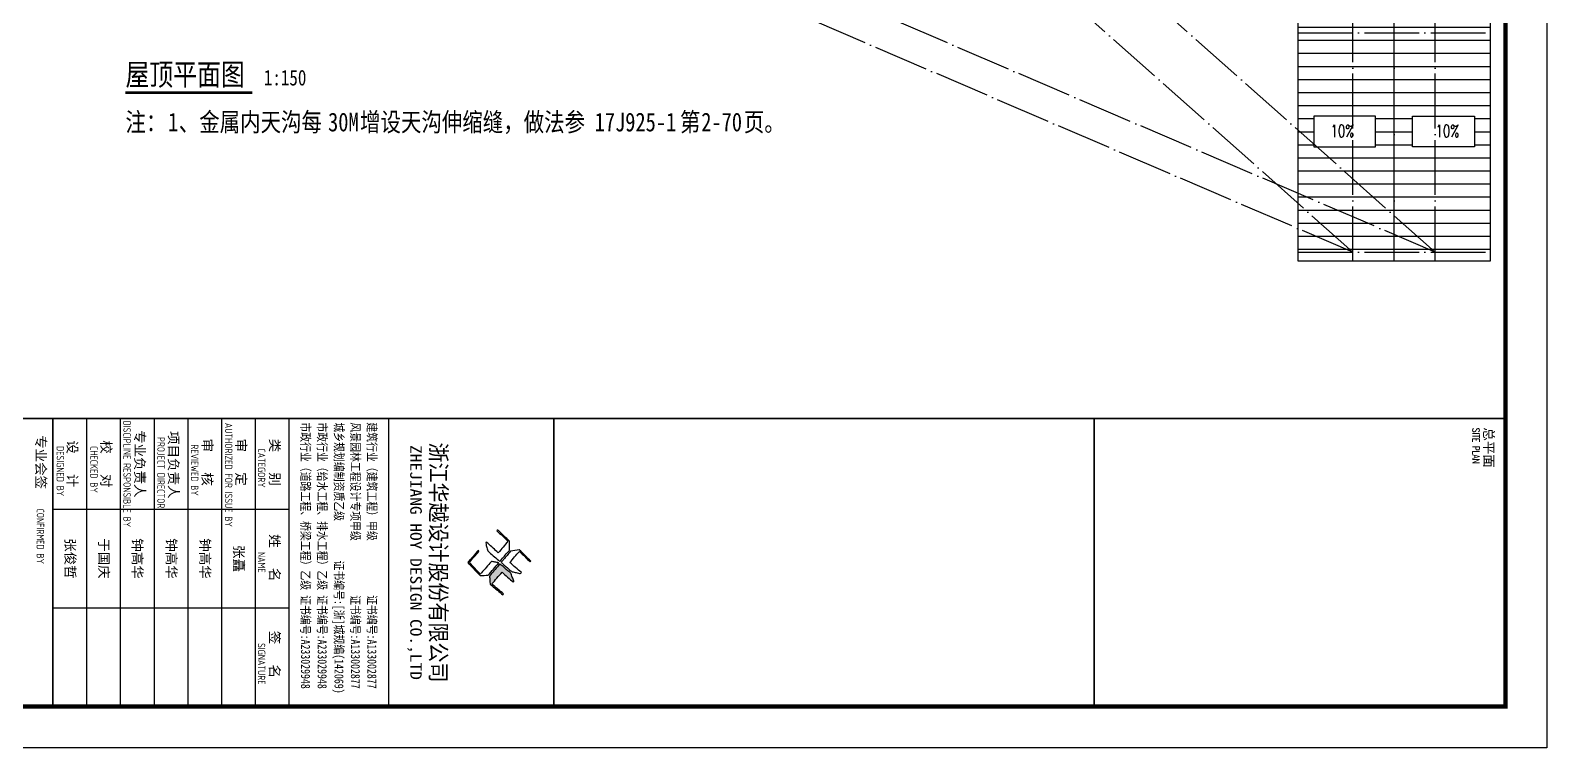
# Model space of a CAD drawing. Extents: x 14586673 to 15379323, y -344170 to -118775.
# Drawn here: x 14899072 to 14954373, y -339170 to -313010 of the extents above; entities that cross this region are included whole.
import ezdxf
from ezdxf.enums import TextEntityAlignment as Align

# ---------------------------------------------------------------- set-up
doc = ezdxf.new("R2010")
doc.units = 0
doc.header["$LTSCALE"] = 1000
doc.header["$MEASUREMENT"] = 0
doc.linetypes.add('DOTE', pattern=[2.42, 2, -0.2, 0.02, -0.2])
for name, color, linetype in [('DIM_SYMB', 3, 'Continuous'), ('DOTE', 1, 'DOTE'), ('PUB_DIM', 3, 'Continuous'), ('PUB_TEXT', 7, 'Continuous'), ('PUB_TITLE', 4, 'Continuous'), ('TK', 4, 'Continuous'), ('填充', 251, 'Continuous')]:
    doc.layers.add(name, color=color, linetype=linetype)
doc.styles.add('-宋体', font='', dxfattribs={"width": 0.8})
doc.styles.add('_TCH_DIM', font='SIMPLEX', dxfattribs={"bigfont": 'GBCBIG'})
doc.styles.add('HT', font='simhei.ttf', dxfattribs={"width": 0.8})
doc.styles.add('ROMANS', font='romans', dxfattribs={"width": 0.65, "height": 231.275})
doc.styles.add('TSSD_REIN', font='tssdeng.shx', dxfattribs={"width": 0.7, "bigfont": 'tssdchn.shx'})
doc.styles.add('YAYA', font='', dxfattribs={"width": 0.8, "height": 1})
doc.styles.add('图签宋体', font='', dxfattribs={"height": 300})
doc.styles.add('图签黑体', font='simhei.ttf', dxfattribs={"height": 550})
doc.styles.get('-宋体').set_extended_font_data('SimSun')
doc.styles.get('YAYA').set_extended_font_data('SimSun')
doc.styles.get('图签宋体').set_extended_font_data('NSimSun')

# ---------------------------------------------------------------- blocks, each defined once
blk = doc.blocks.new('A$C053D6479')
at = {"layer": 'PUB_TITLE'}
h = blk.add_hatch(color=256, dxfattribs=at)
h.dxf.hatch_style = 1
edge = h.paths.add_edge_path()
edge.add_spline(control_points=[(1026, 827), (1105, 920), (1188, 1008), (1266, 1102)], knot_values=[13, 13, 13, 13, 14, 14, 14, 14], degree=3, periodic=0)
edge.add_spline(control_points=[(1266, 1102), (1258, 1111), (1249, 1119), (1239, 1116)], knot_values=[12, 12, 12, 12, 13, 13, 13, 13], degree=3, periodic=0)
edge.add_spline(control_points=[(1239, 1116), (1210, 1107), (1179, 1092), (1144, 1077)], knot_values=[11, 11, 11, 11, 12, 12, 12, 12], degree=3, periodic=0)
edge.add_spline(control_points=[(1144, 1077), (1109, 1063), (1069, 1053), (1047, 1038)], knot_values=[10, 10, 10, 10, 11, 11, 11, 11], degree=3, periodic=0)
edge.add_spline(control_points=[(1047, 1038), (1028, 1026), (1007, 992), (991, 972)], knot_values=[9, 9, 9, 9, 10, 10, 10, 10], degree=3, periodic=0)
edge.add_spline(control_points=[(991, 972), (942, 913), (899, 868), (849, 810)], knot_values=[8, 8, 8, 8, 9, 9, 9, 9], degree=3, periodic=0)
edge.add_spline(control_points=[(849, 810), (842, 801), (822, 776), (822, 775)], knot_values=[7, 7, 7, 7, 8, 8, 8, 8], degree=3, periodic=0)
edge.add_spline(control_points=[(822, 775), (823, 771), (848, 752), (859, 744)], knot_values=[6, 6, 6, 6, 7, 7, 7, 7], degree=3, periodic=0)
edge.add_spline(control_points=[(859, 744), (949, 670), (1035, 592), (1122, 521)], knot_values=[5, 5, 5, 5, 6, 6, 6, 6], degree=3, periodic=0)
edge.add_spline(control_points=[(1122, 521), (1153, 527), (1185, 530), (1217, 533)], knot_values=[4, 4, 4, 4, 5, 5, 5, 5], degree=3, periodic=0)
edge.add_spline(control_points=[(1217, 533), (1246, 535), (1293, 532), (1316, 542)], knot_values=[3, 3, 3, 3, 4, 4, 4, 4], degree=3, periodic=0)
edge.add_spline(control_points=[(1316, 542), (1327, 547), (1338, 565), (1349, 579)], knot_values=[2, 2, 2, 2, 3, 3, 3, 3], degree=3, periodic=0)
edge.add_spline(control_points=[(1349, 579), (1423, 670), (1507, 759), (1572, 848)], knot_values=[1, 1, 1, 1, 2, 2, 2, 2], degree=3, periodic=0)
edge.add_spline(control_points=[(1572, 848), (1564, 852), (1561, 861), (1551, 862)], knot_values=[0, 0, 0, 0, 1, 1, 1, 1], degree=3, periodic=0)
edge.add_spline(control_points=[(1551, 862), (1469, 769), (1393, 671), (1310, 579)], knot_values=[15, 15, 15, 15, 16, 16, 16, 16], degree=3, periodic=0)
edge.add_spline(control_points=[(1310, 579), (1216, 662), (1118, 742), (1026, 827)], knot_values=[14, 14, 14, 14, 15, 15, 15, 15], degree=3, periodic=0)
at = {"layer": 'TK'}
for points, knots in [([(1031, 1298), (1066, 1286), (1054, 1262), (1045, 1224), (1036, 1188), (1031, 1158), (1024, 1121), (1020, 1104), (1017, 1085), (1012, 1071), (1004, 1052), (976, 1026), (956, 1003), (906, 946), (866, 899), (814, 839), (806, 829), (789, 806), (787, 806), (777, 804), (728, 856), (719, 864), (651, 922), (580, 978), (514, 1036), (509, 1106), (488, 1176), (479, 1247), (570, 1343), (663, 1436), (758, 1526), (764, 1523), (768, 1518), (774, 1515), (693, 1422), (599, 1343), (520, 1249), (607, 1171), (698, 1096), (789, 1021), (874, 1109), (950, 1206), (1031, 1298)], [0, 0, 0, 0, 1, 1, 1, 2, 2, 2, 3, 3, 3, 4, 4, 4, 5, 5, 5, 6, 6, 6, 7, 7, 7, 8, 8, 8, 9, 9, 9, 10, 10, 10, 11, 11, 11, 12, 12, 12, 13, 13, 13, 14, 14, 14, 14]), ([(1551, 862), (1561, 861), (1564, 852), (1572, 848), (1507, 759), (1423, 670), (1349, 579), (1338, 565), (1327, 547), (1316, 542), (1293, 532), (1246, 535), (1217, 533), (1185, 530), (1153, 527), (1122, 521), (1035, 592), (949, 670), (859, 744), (848, 752), (823, 771), (822, 775), (822, 776), (842, 801), (849, 810), (899, 868), (942, 913), (991, 972), (1007, 992), (1028, 1026), (1047, 1038), (1069, 1053), (1109, 1063), (1144, 1077), (1179, 1092), (1210, 1107), (1239, 1116), (1249, 1119), (1258, 1111), (1266, 1102), (1188, 1008), (1105, 920), (1026, 827), (1118, 742), (1216, 662), (1310, 579), (1393, 671), (1469, 769), (1551, 862)], [0, 0, 0, 0, 1, 1, 1, 2, 2, 2, 3, 3, 3, 4, 4, 4, 5, 5, 5, 6, 6, 6, 7, 7, 7, 8, 8, 8, 9, 9, 9, 10, 10, 10, 11, 11, 11, 12, 12, 12, 13, 13, 13, 14, 14, 14, 15, 15, 15, 16, 16, 16, 16]), ([(555, 949), (624, 891), (699, 833), (760, 773), (689, 691), (614, 604), (539, 517), (529, 505), (516, 487), (506, 482), (492, 475), (469, 472), (452, 467), (416, 456), (383, 448), (342, 438), (323, 433), (297, 422), (293, 440), (291, 452), (313, 470), (322, 480), (400, 566), (477, 652), (553, 736), (460, 815), (366, 894), (270, 970), (183, 883), (101, 791), (16, 703), (-18, 714), (9, 735), (28, 755), (103, 838), (192, 930), (266, 1005), (319, 1009), (387, 1005), (442, 1007), (456, 1008), (472, 1011), (485, 1007), (507, 1000), (534, 967), (555, 949)], [0, 0, 0, 0, 1, 1, 1, 2, 2, 2, 3, 3, 3, 4, 4, 4, 5, 5, 5, 6, 6, 6, 7, 7, 7, 8, 8, 8, 9, 9, 9, 10, 10, 10, 11, 11, 11, 12, 12, 12, 13, 13, 13, 14, 14, 14, 15, 15, 15, 15]), ([(1097, 490), (1100, 425), (1106, 361), (1107, 294), (1018, 207), (925, 121), (830, 33), (818, 21), (800, 0), (787, 0), (768, -1), (725, 49), (712, 60), (662, 103), (616, 143), (568, 186), (545, 207), (518, 224), (499, 250), (501, 259), (511, 261), (516, 267), (609, 192), (696, 111), (785, 33), (883, 118), (977, 208), (1070, 298), (992, 373), (892, 456), (803, 534), (791, 544), (768, 561), (766, 569), (761, 588), (776, 634), (780, 655), (785, 690), (788, 721), (795, 746), (897, 661), (998, 576), (1097, 490)], [0, 0, 0, 0, 1, 1, 1, 2, 2, 2, 3, 3, 3, 4, 4, 4, 5, 5, 5, 6, 6, 6, 7, 7, 7, 8, 8, 8, 9, 9, 9, 10, 10, 10, 11, 11, 11, 12, 12, 12, 13, 13, 13, 14, 14, 14, 14])]:
    blk.add_open_spline(points, degree=3, knots=knots, dxfattribs=at)
blk = doc.blocks.new('GeYuanFrame_36670075', base_point=(20.09, 4.53))
at = {"layer": 'PUB_TITLE'}
for points in [[(1013.09, 235.33), (1013.09, 292.73)], [(1037.09, 235.33), (1037.09, 292.73)]]:
    blk.add_lwpolyline(points, dxfattribs=at)
at = {"layer": 'TK'}
for p, q in [((991.09, 316.93), (1061.09, 316.93)), ((991.09, 284.53), (1061.09, 284.53)), ((991.09, 276.33), (1061.09, 276.33)), ((991.09, 268.13), (1061.09, 268.13)), ((991.09, 259.93), (1061.09, 259.93)), ((991.09, 251.73), (1061.09, 251.73)), ((991.09, 243.53), (1061.09, 243.53)), ((991.09, 235.33), (1061.09, 235.33)), ((991.09, 235.33), (1061.09, 235.33))]:
    blk.add_line(p, q, dxfattribs=at)
blk.add_lwpolyline([(20.09, 4.53), (20.09, 598.53), (1071.09, 598.53), (1071.09, 4.53)], close=True, dxfattribs=at)
at = {"layer": 'TK', "const_width": 1}
blk.add_lwpolyline([(45.09, 588.53), (1061.09, 588.53), (1061.09, 14.53), (45.09, 14.53)], close=True, dxfattribs=at)
at = {"layer": 'TK'}
for points, const_width in [([(991.09, 588.53), (991.09, 14.53)], 0.4), ([(991.09, 488.5), (1061.09, 488.5)], 0.35), ([(991.09, 357.14), (1061.09, 357.14)], 0.35), ([(991.09, 292.73), (1061.09, 292.73)], 0.35), ([(991.09, 292.73), (1061.09, 292.73)], 0.35), ([(991.09, 235.33), (1061.09, 235.33)], 0.35)]:
    blk.add_lwpolyline(points, dxfattribs=dict(at, const_width=const_width))
for points in [[(991.09, 292.73), (1061.09, 292.73)], [(991.09, 235.33), (1061.09, 235.33)]]:
    blk.add_lwpolyline(points, dxfattribs=at)
at = {"layer": 'PUB_TITLE', "xscale": 0.01000000000021828, "yscale": 0.01000000000021828, "zscale": 0.01}
blk.add_blockref('A$C053D6479', (1018.19, 336.27), dxfattribs=at)
at = {"layer": 'TK', "style": '图签宋体'}
for s, p in [('总平面', (993.23, 583.28)), ('类   别', (995.97, 288.09)), ('姓   名', (1019.2, 288.09)), ('签   名', (1042.68, 288.09)), ('审   定', (995.97, 279.89)), ('审   核', (995.97, 271.69)), ('项目负责人', (994.13, 263.49)), ('专业负责人', (993.89, 255.29)), ('校   对', (996.38, 247.09)), ('设   计', (996.36, 238.89)), ('专业会签', (995.12, 231.24))]:
    blk.add_text(s, height=2.4, dxfattribs=at).set_placement(p)
at = {"layer": 'TK'}
for s, height, style, width, p in [('SITE PLAN', 1.697, 'ROMANS', 0.76, (993.35, 580.49)), ('建筑行业（建筑工程）甲级           证书编号:A133002877', 2.2, '-宋体', 0.8, (992, 311.83)), ('风景园林工程设计专项甲级           证书编号:A133002877', 2.2, '-宋体', 0.8, (992, 307.81)), ('城乡规划编制资质乙级        证书编号:[浙]城规编(142069)', 2.2, '-宋体', 0.8, (992, 303.82)), ('市政行业（给水工程、排水工程）乙级 证书编号:A233029948', 2.2, '-宋体', 0.8, (992, 299.74)), ('市政行业（道路工程、桥梁工程）乙级 证书编号:A233029948', 2.2, '-宋体', 0.8, (992, 295.69)), ('CATEGORY', 1.8, 'TSSD_REIN', 0.7, (998.32, 285.17)), ('NAME', 1.8, 'TSSD_REIN', 0.7, (1023.51, 285.17)), ('SIGNATURE', 1.8, 'TSSD_REIN', 0.7, (1045.66, 285.17)), ('AUTHORIZED FOR ISSUE BY', 1.8, 'TSSD_REIN', 0.7, (992.12, 277.17)), ('REVIEWED BY', 1.8, 'TSSD_REIN', 0.7, (997.36, 268.91)), ('PROJECT DIRECTOR', 1.8, 'TSSD_REIN', 0.7, (995.55, 260.74)), ('DISCIPLINE RESPONSIBLE BY', 1.8, 'TSSD_REIN', 0.7, (991.57, 252.48)), ('CHECKED BY', 1.8, 'TSSD_REIN', 0.7, (997.75, 244.44)), ('DESIGNED BY', 1.8, 'TSSD_REIN', 0.7, (997.76, 236.27)), ('CONFIRMED BY', 1.8, 'TSSD_REIN', 0.7, (1012.94, 231.42))]:
    blk.add_text(s, height=height, dxfattribs=dict(at, style=style, width=width)).set_placement(p)
for s, height, style, width, p in [('浙江华越设计股份有限公司', 3.96, 'HT', 0.9, (1026.07, 329.16)), ('ZHEJIANG HOY DESIGN CO.,LTD', 2.8, '图签黑体', 1.11, (1026.06, 323.29))]:
    blk.add_text(s, height=height, dxfattribs=dict(at, style=style, width=width)).set_placement(p, align=Align.MIDDLE)
at = {"layer": 'TK', "char_height": 2.4, "width": 24, "attachment_point": 5, "style": '图签宋体'}
for s, insert in [('张矗', (1025.09, 280.4)), ('钟高华', (1025.09, 272.23)), ('钟高华', (1025.09, 264.03)), ('钟高华', (1025.09, 255.76)), ('于国庆', (1025.09, 247.63)), ('张俊哲', (1025.09, 239.43))]:
    blk.add_mtext(s, dxfattribs=dict(at, insert=insert))

msp = doc.modelspace()

# ---------------------------------------------------------------- hatches: boundary and pattern name
at = {"layer": '填充', "ltscale": 0.5}
h = msp.add_hatch(dxfattribs=at)
h.set_pattern_fill('ANSI31', color=256, scale=300, angle=315, style=0)
h.set_pattern_definition([(0, (0, 0), (1e-13, 476.25), [])])
h.paths.add_polyline_path([(14948807.3, -240770.3), (14945307.3, -240770.3), (14945307.3, -293160.4), (14947084.8, -293160.4), (14948807.3, -293160.4)])
h.paths.add_polyline_path([(14948135.8, -284146.4), (14948135.8, -285254.2), (14945878.8, -285254.2), (14945878.8, -284146.4)], flags=16)
h.paths.add_polyline_path([(14945878.8, -269254.2), (14945878.8, -268146.4), (14948135.8, -268146.4), (14948135.8, -269254.2)], flags=16)
h.paths.add_polyline_path([(14945878.8, -253254.2), (14945878.8, -252146.4), (14948135.8, -252146.4), (14948135.8, -253254.2)], flags=16)
h.paths.add_polyline_path([(14948807.3, -293160.4), (14947084.8, -293160.4), (14945307.3, -293160.4), (14945307.3, -321430.3), (14948807.3, -321430.3)])
h.paths.add_polyline_path([(14948135.8, -300146.4), (14948135.8, -301254.2), (14945878.8, -301254.2), (14945878.8, -300146.4)], flags=16)
h.paths.add_polyline_path([(14948135.8, -316146.4), (14948135.8, -317254.2), (14945878.8, -317254.2), (14945878.8, -316146.4)], flags=16)
h.paths.add_polyline_path([(14952307.3, -240770.3), (14948807.3, -240770.3), (14948807.3, -321430.3), (14952307.3, -321430.3)])
h.paths.add_polyline_path([(14951735.8, -300146.4), (14951735.8, -301254.2), (14949478.8, -301254.2), (14949478.8, -300146.4)], flags=16)
h.paths.add_polyline_path([(14949478.8, -285254.2), (14949478.8, -284146.4), (14951735.8, -284146.4), (14951735.8, -285254.2)], flags=16)
h.paths.add_polyline_path([(14951735.8, -316146.4), (14951735.8, -317254.2), (14949478.8, -317254.2), (14949478.8, -316146.4)], flags=16)
h.paths.add_polyline_path([(14949478.8, -269254.2), (14949478.8, -268146.4), (14951735.8, -268146.4), (14951735.8, -269254.2)], flags=16)
h.paths.add_polyline_path([(14949478.8, -253254.2), (14949478.8, -252146.4), (14951735.8, -252146.4), (14951735.8, -253254.2)], flags=16)
h.paths.add_polyline_path([(14946375.6, -285016.6), (14947408.7, -285016.6), (14947408.7, -284347.2), (14946375.6, -284347.2)], flags=8)
h.paths.add_polyline_path([(14946375.6, -269016.6), (14947408.7, -269016.6), (14947408.7, -268347.2), (14946375.6, -268347.2)], flags=8)
h.paths.add_polyline_path([(14946375.6, -253016.6), (14947408.7, -253016.6), (14947408.7, -252347.2), (14946375.6, -252347.2)], flags=8)
h.paths.add_polyline_path([(14944839.9, -293114.4), (14947238, -293114.4), (14947238, -292445.1), (14944839.9, -292445.1)], flags=9)
h.paths.add_polyline_path([(14946375.6, -301016.6), (14947408.7, -301016.6), (14947408.7, -300347.2), (14946375.6, -300347.2)], flags=8)
h.paths.add_polyline_path([(14946375.6, -317016.6), (14947408.7, -317016.6), (14947408.7, -316347.2), (14946375.6, -316347.2)], flags=8)
h.paths.add_polyline_path([(14944871.8, -293939.2), (14947051.2, -293939.2), (14947051.2, -293193.6), (14944871.8, -293193.6)], flags=9)
h.paths.add_polyline_path([(14950205.9, -285016.6), (14951239.1, -285016.6), (14951239.1, -284347.2), (14950205.9, -284347.2)], flags=8)
h.paths.add_polyline_path([(14950205.9, -301016.6), (14951239.1, -301016.6), (14951239.1, -300347.2), (14950205.9, -300347.2)], flags=8)
h.paths.add_polyline_path([(14950205.9, -317016.6), (14951239.1, -317016.6), (14951239.1, -316347.2), (14950205.9, -316347.2)], flags=8)
h.paths.add_polyline_path([(14950205.9, -269016.6), (14951239.1, -269016.6), (14951239.1, -268347.2), (14950205.9, -268347.2)], flags=8)
h.paths.add_polyline_path([(14950205.9, -253016.6), (14951239.1, -253016.6), (14951239.1, -252347.2), (14950205.9, -252347.2)], flags=8)

# ---------------------------------------------------------------- linework, layer by layer
for points in [[(14945307.3, -240770.3), (14952307.3, -240770.3), (14952307.3, -321430.3), (14945307.3, -321430.3)], [(14945878.8, -316146.4), (14945878.8, -317254.2), (14948135.8, -317254.2), (14948135.8, -316146.4)], [(14951735.8, -316146.4), (14951735.8, -317254.2), (14949478.8, -317254.2), (14949478.8, -316146.4)]]:
    msp.add_lwpolyline(points, close=True)
at = {"ltscale": 0.5}
msp.add_lwpolyline([(14948807.3, -240770.3, 50, 50, 0), (14948807.3, -321430.3, 50, 50, 0)], format="xyseb", dxfattribs=at)
at = {"layer": 'DIM_SYMB', "const_width": 105}
msp.add_lwpolyline([(14902542.5, -315283.1), (14907168.7, -315283.1)], dxfattribs=at)
at = {"layer": 'DOTE'}
for p, q in [((14947307.3, -321430.3), (14947307.3, -240770.3)), ((14948807.3, -321430.3), (14948807.3, -240770.3)), ((14950307.3, -321430.3), (14950307.3, -240770.3)), ((14947307.3, -321100.3), (14889322.6, -296220.3)), ((14950307.3, -321100.3), (14892322.6, -296220.3)), ((14947307.3, -321100.3), (14919322.6, -296220.3)), ((14950307.3, -321100.3), (14922322.6, -296220.3)), ((14945307.3, -313100.3), (14952307.3, -313100.3)), ((14945307.3, -321100.3), (14952307.3, -321100.3))]:
    msp.add_line(p, q, dxfattribs=at)
at = {"layer": 'PUB_DIM'}
for points in [[(14947629.6, -317062.5, 0, 0, 0), (14946604.6, -317062.5, 120, 0, 0), (14946154.6, -317062.5, 0, 0, 0)], [(14949985, -317062.5, 0, 0, 0), (14951010, -317062.5, 120, 0, 0), (14951460, -317062.5, 0, 0, 0)]]:
    msp.add_lwpolyline(points, format="xyseb", dxfattribs=at)

# ---------------------------------------------------------------- block references
at = {"xscale": 150, "yscale": 150, "zscale": 150, "rotation": 270}
msp.add_blockref('GeYuanFrame_36670075', (14865272.6, -181520.3), dxfattribs=at)

# ---------------------------------------------------------------- texts
at = {"layer": 'PUB_TEXT'}
for s, height, style, width, p in [('屋顶平面图', 797.47, 'YAYA', 0.8, (14902542.5, -315020.3)), ('1:150', 569.62, 'YAYA', 0.8, (14907588.7, -315020.3)), ('注：', 683.54, '-宋体', 0.8, (14902541.7, -316695.4)), ('1', 683.5, '-宋体', 0.8, (14904097.1, -316695.4)), ('、金属内天沟每', 683.54, '-宋体', 0.8, (14904486, -316695.4)), ('30M', 683.54, '-宋体', 0.8, (14909930, -316695.4)), ('增设天沟伸缩缝，做法参', 683.544, '-宋体', 0.8, (14911096.6, -316695.4)), ('17J925-1', 683.54, '-宋体', 0.8, (14919651.6, -316695.4)), ('第', 683.5, '-宋体', 0.8, (14922762.4, -316695.4)), ('2-70', 683.54, '-宋体', 0.8, (14923540.2, -316695.4)), ('页。', 683.54, '-宋体', 0.8, (14925095.6, -316695.4)), ('10%', 446.25, '_TCH_DIM', 0.705882, (14946487.1, -316905)), ('10%', 446.25, '_TCH_DIM', 0.705882, (14950317.5, -316905))]:
    msp.add_text(s, height=height, dxfattribs=dict(at, style=style, width=width)).set_placement(p)

doc.saveas('drawing.dxf')
